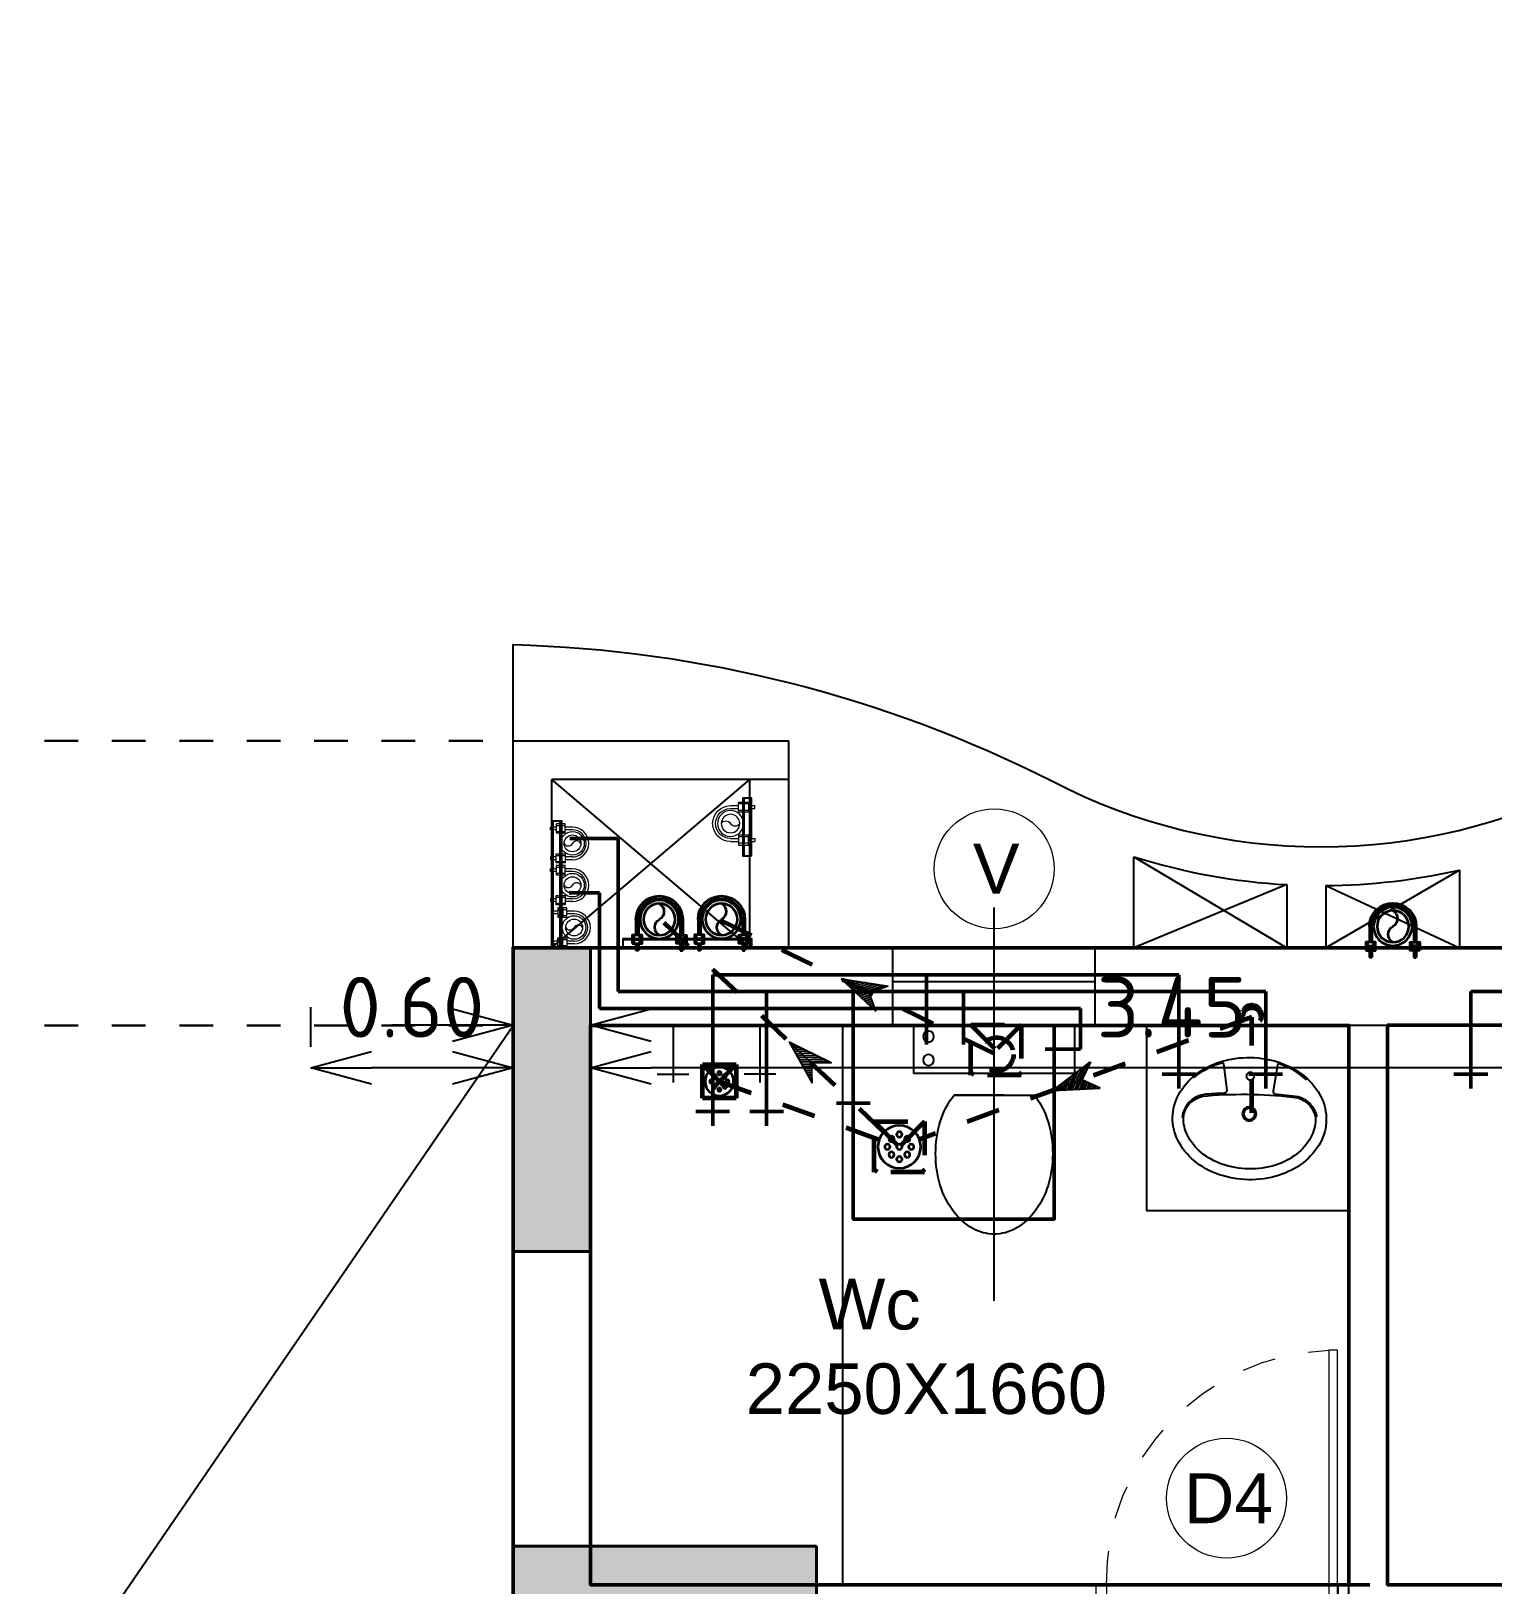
# Model space of a CAD drawing. Header units: inches. Extents: x 0 to 429, y 0 to 185.
# Drawn here: x 249.999 to 254.337, y 126.23 to 130.841 of the extents above; entities that cross this region are included whole.
import ezdxf
from ezdxf.enums import TextEntityAlignment as Align

# ---------------------------------------------------------------- set-up
doc = ezdxf.new("R2010")
doc.units = ezdxf.units.IN
doc.header["$MEASUREMENT"] = 0
doc.linetypes.add('Xr-4BHK-A-B-Typical-Sub$0$DASHED', pattern=[0.75, 0.5, -0.25])
doc.linetypes.add('Xr-4BHK-A-B-Typical-Sub$0$HIDDEN', pattern=[0.375, 0.25, -0.125])
doc.layers.get('DEFPOINTS').update_dxf_attribs({"lineweight": 18})
for name, color, linetype, lineweight in [('FLOOR01', 7, 'Continuous', 50), ('XR-4BHK-A-B-TYPICAL-SUB$0$DOOR', 34, 'Continuous', 20), ('XR-4BHK-A-B-TYPICAL-SUB$0$LINE ABOVE', 6, 'Xr-4BHK-A-B-Typical-Sub$0$DASHED', 30), ('XR-4BHK-A-B-TYPICAL-SUB$0$TOWER-COL', 1, 'Continuous', 40), ('XR-4BHK-A-B-TYPICAL-SUB$0$TOWER-COL-HATCH', 9, 'Continuous', 5)]:
    doc.layers.add(name, color=color, linetype=linetype, lineweight=lineweight)
doc.layers.add('XR-4BHK-A-B-TYPICAL-SUB$0$1PL-SHAFT-PIPE', color=7, linetype='Continuous')
doc.layers.add('XR-4BHK-A-B-TYPICAL-SUB$0$ELE', color=4, linetype='Continuous')
doc.layers.add('XR-4BHK-A-B-TYPICAL-SUB$0$SEWERARE LINE', color=7, linetype='Continuous', lineweight=35, true_color=0xca2d12)
doc.layers.add('XR-4BHK-A-B-TYPICAL-SUB$0$WATER SUPPLAY', color=7, linetype='Continuous', lineweight=0, true_color=0x00f000)
doc.styles.add('Sanvi Common', font='isocpeur.ttf')
doc.styles.add('Xr-4BHK-A-B-Typical-Sub$0$$0$DIM', font='arial.ttf', dxfattribs={"height": 4})
doc.styles.add('Xr-4BHK-A-B-Typical-Sub$0$$1$Standard', font='arial.ttf')
doc.styles.add('Xr-4BHK-A-B-Typical-Sub$0$DIM', font='arial.ttf')
doc.dimstyles.new('Sanvi Common', dxfattribs={"dimtxt": 0.18, "dimasz": 0.18, "dimexe": 0.18, "dimexo": 0.0625, "dimgap": 0.09, "dimtad": 1, "dimzin": 0, "dimdsep": 46, "dimtxsty": 'Sanvi Common', "dimblk": 'OPEN30', "dimcen": 0.09, "dimclrd": 68, "dimclre": 68, "dimclrt": 40, "dimadec": 0, "dimazin": 0, "dimtfac": 1, "dimtofl": 0, "dimtmove": 0, "dimatfit": 3, "dimldrblk": 'OPEN30', "dimfxl": 1, "dimtolj": 1, "dimtzin": 0, "dimarcsym": 0})

# ---------------------------------------------------------------- blocks, each defined once
blk = doc.blocks.new('Xr-4BHK-A-B-Typical-Sub$0$core typ')
at = {"layer": 'XR-4BHK-A-B-TYPICAL-SUB$0$ELE'}
blk.add_line((-4124.1, 12120.2), (1665.9, 20565.3), dxfattribs=at)
at = {"layer": 'XR-4BHK-A-B-TYPICAL-SUB$0$LINE ABOVE'}
for p, q in [((-5324.6, 21410.2), (1665.4, 21410.2)), ((-5324.6, 20565.4), (1665.9, 20565.3))]:
    blk.add_line(p, q, dxfattribs=at)
blk = doc.blocks.new('Xr-4BHK-A-B-Typical-Sub$0$basin6')
blk.add_lwpolyline([(285.3, -227.3, 0.120605), (264.9, -143.3, 0.10507), (202.2, -66.9, 0.088649), (112.5, -18.2, 0.079738), (0.8, 0, 0.079738), (-111, -17.7, 0.088649), (-200.9, -65.9, 0.10507), (-264, -142.1, 0.120605), (-284.7, -226.1, 0.120605), (-264.3, -310.1, 0.10507), (-201.6, -386.5, 0.088649), (-112, -435.2, 0.079738), (-0.2, -453.4, 0.079738), (111.6, -435.7, 0.088649), (201.5, -387.5, 0.10507), (264.5, -311.3, 0.120605)], format="xyb", close=True)
for points in [[(-209.7, -80, -0.016805), (-197.8, -69.9, -0.092161), (-106, -21.4, -0.435128), (-99.7, -24.7), (-85.2, -123.6, -0.44775), (-92.4, -133.7, 0.015365), (-179.5, -141.3, 0.272514), (-249.3, -215.6, 0.272514)], [(210.3, -80, 0.016805), (198.4, -69.9, 0.092161), (106.6, -21.4, 0.435128), (100.3, -24.7), (85.8, -123.6, 0.396344), (97.2, -134.7, -0.011856), (170.2, -140.3, -0.340407), (250.3, -226.8)], [(-244.4, -216.7, 0.017243), (-244.7, -226.1, 0.120605), (-228.8, -291.7, 0.10507), (-176.6, -355.3, 0.088649), (-99.4, -397.2, 0.079738), (-0.1, -413.4, 0.079738), (99.2, -397.7, 0.088649), (176.6, -356.1, 0.10507), (229.1, -292.7, 0.120605), (245.3, -227.3, 0.120605)]]:
    blk.add_lwpolyline(points, format="xyb")
for centre, radius in [((0.3, -69.2), 14.5), ((1.4, -209.2), 26.4), ((1.4, -209.2), 21)]:
    blk.add_circle(centre, radius)
for centre, radius, start, end in [((-151.3, -237.7), 95.4, 106.29531, 167.27029), ((-3.5, -1750.2), 1613.5, 84.2769, 96.21233), ((155.4, -234.9), 90.2, 4.87746, 88.71858)]:
    blk.add_arc(centre, radius, start, end)
blk = doc.blocks.new('Xr-4BHK-A-B-Typical-Sub$0$1111')
for p, q in [((-6719.3, 24832.2), (-6719.3, 24832.2)), ((-6770.3, 24610.7), (-7008.8, 24610.7)), ((-6918.9, 24610.7), (-6770.3, 24610.7)), ((-7128.5, 24545.5), (-7128.5, 24404.3)), ((-6650.6, 24545.5), (-7128.5, 24545.5)), ((-6650.6, 24404.3), (-6650.6, 24545.5)), ((-7128.5, 24404.3), (-6650.6, 24404.3)), ((-6849.6, 24404.3), (-6849.6, 24404.3)), ((-6703, 24404.3), (-6703, 24404.3))]:
    blk.add_line(p, q)
at = {"extrusion": (0, 0, -1)}
for centre, major_axis, ratio, start_param, end_param in [((-6859.2, 24842), (-134, 134), 1, 6.126583, 6.550859), ((-6889.6, 24895.3), (90.6, 90.6), 1, -1.303122, -0.785398), ((-6889.6, 24895.3), (-90.6, 90.6), 1, 0.785398, 1.303122), ((-6919.9, 24842), (134, 134), 1, -0.267674, 0.156602), ((-6811.4, 24807.2), (175.8, 175.8), 1, 4.219591, 4.555787), ((-6967.7, 24807.2), (-175.8, 175.8), 1, 1.727398, 2.063595), ((-6735.9, 24784.5), (231.5, 231.5), 1, 3.926991, 4.219591), ((-7043.2, 24784.5), (231.5, 231.5), 1, 0.492798, 0.785398), ((-6735.9, 24784.5), (-231.5, 231.5), 1, 5.205187, 5.497787), ((-7043.2, 24784.5), (231.5, 231.5), 1, 0.785398, 1.077998), ((-6811.4, 24761.7), (-175.8, 175.8), 1, 4.868991, 5.205187), ((-6967.7, 24761.7), (-231.2, 91.4), 0.988951, 3.056609, 3.421062), ((-6859.2, 24726.9), (-134, 134), 1, 4.837165, 4.868991), ((-6694.7, 24507), (-11.5, 11.5), 1, 3.141593, 9.424778), ((-6694.7, 24437.2), (11.5, 11.5), 1, 1.570796326805002, 7.853981633984588)]:
    blk.add_ellipse(centre, major_axis=major_axis, ratio=ratio, start_param=start_param, end_param=end_param, dxfattribs=at)
blk = doc.blocks.new('Xr-4BHK-A-B-Typical-Sub$0$d-750')
at = {"layer": 'XR-4BHK-A-B-TYPICAL-SUB$0$DOOR'}
for p, q in [((0, 718.7), (0, 750)), ((0, 750), (115, 750)), ((115, 750), (115, 718.7)), ((115, 718.7), (0, 718.7)), ((0, 0), (0, 31.2)), ((0, 31.2), (115, 31.2)), ((115, 31.2), (115, 0)), ((115, 0), (0, 0))]:
    blk.add_line(p, q, dxfattribs=at)
blk.add_lwpolyline([(73.9, 34.2), (811.3, 34.2), (811.3, 59.2), (73.9, 59.2)], close=True, dxfattribs=at)
at = {"layer": 'XR-4BHK-A-B-TYPICAL-SUB$0$DOOR', "color": 8, "linetype": 'Xr-4BHK-A-B-Typical-Sub$0$HIDDEN', "extrusion": (0, 0, -1)}
blk.add_ellipse((125, 31.2), major_axis=(218.4, 652.1), ratio=0.99874, start_param=-0.33813, end_param=1.207251, dxfattribs=at)
blk = doc.blocks.new('Xr-4BHK-A-B-Typical-Sub$0$REV.CO.')
at = {"layer": 'XR-4BHK-A-B-TYPICAL-SUB$0$TOWER-COL-HATCH'}
for points in [[(459366.1, 17980.2), (459596.1, 17980.2), (459596.1, 17079.7), (459366.1, 17079.7)], [(459596.1, 16205.2), (459596.1, 15975.2), (458695.7, 15975.2), (458695.7, 16205.2)]]:
    blk.add_hatch(color=256, dxfattribs=at).paths.add_polyline_path(points)
at = {"layer": 'XR-4BHK-A-B-TYPICAL-SUB$0$TOWER-COL'}
for points in [[(459366.1, 17079.7), (459596.1, 17079.7), (459596.1, 17980.2), (459366.1, 17980.2)], [(458695.7, 16205.2), (458695.7, 15975.2), (459596.1, 15975.2), (459596.1, 16205.2)]]:
    blk.add_lwpolyline(points, close=True, dxfattribs=at)
blk = doc.blocks.new('Xr-4BHK-A-B-Typical-Sub$0$$0$DOOR NO')
at = {"lineweight": 0}
blk.add_circle((0, 0), 10, dxfattribs=at)
at = {"style": 'Xr-4BHK-A-B-Typical-Sub$0$$0$DIM'}
blk.add_attdef('X1', text='', height=9, dxfattribs=at).set_placement((0, 0), align=Align.MIDDLE_CENTER)
blk = doc.blocks.new('_Open30')
at = {"color": 0, "linetype": 'ByBlock', "lineweight": -2}
for p, q in [((-1, 0.268), (0, 0)), ((0, 0), (-1, -0.268)), ((0, 0), (-1, 0))]:
    blk.add_line(p, q, dxfattribs=at)
blk = doc.blocks.new('*D213')
at = {"color": 68, "lineweight": -2, "transparency": 16777216}
for p, q in [((251.6592, 127.689), (251.6592, 127.9445)), ((255.1092, 127.4939), (255.1092, 127.9445)), ((254.9292, 127.7645), (251.8392, 127.7645))]:
    blk.add_line(p, q, dxfattribs=at)
at = {"layer": 'DEFPOINTS', "color": 0, "transparency": 16777216}
for p in [(251.6592, 127.7645), (251.6592, 127.6265), (255.1092, 127.4314)]:
    blk.add_point(p, dxfattribs=at)
at = {"color": 68, "lineweight": -2, "transparency": 16777216, "xscale": 0.18, "yscale": 0.18, "zscale": 0.18, "rotation": 180}
blk.add_blockref('_Open30', (251.6592, 127.7645), dxfattribs=at)
at = {"color": 68, "lineweight": -2, "transparency": 16777216, "xscale": 0.18, "yscale": 0.18, "zscale": 0.18}
blk.add_blockref('_Open30', (255.1092, 127.7645), dxfattribs=at)
at = {"color": 40, "transparency": 16777216, "insert": (253.3842, 127.9445), "char_height": 0.18, "attachment_point": 5, "style": 'Sanvi Common'}
blk.add_mtext('\\A1;3.45', dxfattribs=at)
blk = doc.blocks.new('*D214')
at = {"color": 68, "lineweight": -2, "transparency": 16777216}
for p, q in [((251.4292, 127.689), (251.4292, 128.071)), ((251.6592, 127.689), (251.6592, 128.071)), ((251.2492, 127.891), (251.0692, 127.891)), ((251.8392, 127.891), (255.1872, 127.891))]:
    blk.add_line(p, q, dxfattribs=at)
at = {"layer": 'DEFPOINTS', "color": 0, "transparency": 16777216}
for p in [(251.4292, 127.891), (251.4292, 127.6265), (251.6592, 127.6265)]:
    blk.add_point(p, dxfattribs=at)
at = {"color": 68, "lineweight": -2, "transparency": 16777216, "xscale": 0.18, "yscale": 0.18, "zscale": 0.18}
blk.add_blockref('_Open30', (251.4292, 127.891), dxfattribs=at)
at = {"color": 68, "lineweight": -2, "transparency": 16777216, "xscale": 0.18, "yscale": 0.18, "zscale": 0.18, "rotation": 180}
blk.add_blockref('_Open30', (251.6592, 127.891), dxfattribs=at)
at = {"color": 40, "transparency": 16777216, "insert": (254.8992, 128.071), "char_height": 0.18, "attachment_point": 5, "style": 'Sanvi Common'}
blk.add_mtext('\\A1;0.23', dxfattribs=at)
blk = doc.blocks.new('*D215')
at = {"color": 68, "lineweight": -2, "transparency": 16777216}
for p, q in [((250.8292, 127.827), (250.8292, 127.9445)), ((251.4292, 127.689), (251.4292, 127.9445)), ((251.2492, 127.7645), (251.0092, 127.7645))]:
    blk.add_line(p, q, dxfattribs=at)
at = {"layer": 'DEFPOINTS', "color": 0, "transparency": 16777216}
for p in [(250.8292, 127.7645), (250.8292, 127.7645), (251.4292, 127.6265)]:
    blk.add_point(p, dxfattribs=at)
at = {"color": 68, "lineweight": -2, "transparency": 16777216, "xscale": 0.18, "yscale": 0.18, "zscale": 0.18, "rotation": 180}
blk.add_blockref('_Open30', (250.8292, 127.7645), dxfattribs=at)
at = {"color": 68, "lineweight": -2, "transparency": 16777216, "xscale": 0.18, "yscale": 0.18, "zscale": 0.18}
blk.add_blockref('_Open30', (251.4292, 127.7645), dxfattribs=at)
at = {"color": 40, "transparency": 16777216, "insert": (251.1292, 127.9445), "char_height": 0.18, "attachment_point": 5, "style": 'Sanvi Common'}
blk.add_mtext('\\A1;0.60', dxfattribs=at)
blk = doc.blocks.new('Xr-4BHK-A-B-Typical-Sub$0$CI100')
at = {"layer": 'XR-4BHK-A-B-TYPICAL-SUB$0$SEWERARE LINE', "ltscale": 100}
for p, q in [((-74, 60.7), (-74, 11.5)), ((-66, 60.7), (-66, 11.5)), ((66, 60.7), (66, 11.5)), ((74, 60.7), (74, 11.5)), ((-78.9, 0), (-78.9, 11.5)), ((-61.1, 0), (-61.1, 11.5)), ((61.1, 0), (61.1, 11.5)), ((78.9, 0), (78.9, 11.5)), ((-78.9, -15.5), (-78.9, -4)), ((-74, 0), (-74, -4)), ((-74, -15.5), (-74, -37.3)), ((-74, -16.8), (-74, -37.3)), ((-66, -37.3), (-74, -37.3)), ((-66, 0), (-66, -4)), ((-66, -15.5), (-66, -37.3)), ((-66, -16.8), (-66, -37.3)), ((-61.1, -15.5), (-61.1, -4)), ((61.1, -15.5), (61.1, -4)), ((66, 0), (66, -4)), ((66, -15.5), (66, -37.3)), ((66, -16.8), (66, -37.3)), ((66, -37.3), (74, -37.3)), ((74, 0), (74, -4)), ((74, -15.5), (74, -37.3)), ((74, -16.8), (74, -37.3)), ((78.9, -15.5), (78.9, -4))]:
    blk.add_line(p, q, dxfattribs=at)
for points in [[(-85.4, 0), (-54.6, 0), (-54.6, 11.5), (-85.4, 11.5)], [(85.4, 0), (54.6, 0), (54.6, 11.5), (85.4, 11.5)], [(-85.4, -15.5), (-54.6, -15.5), (-54.6, -4), (-85.4, -4)], [(85.4, -15.5), (54.6, -15.5), (54.6, -4), (85.4, -4)]]:
    blk.add_lwpolyline(points, close=True, dxfattribs=at)
for radius in [60.7, 50]:
    blk.add_circle((0, 60.7), radius, dxfattribs=at)
for centre, radius, start, end in [((0, 60.7), 74, 0, 180), ((0, 60.7), 66, 0, 180), ((13.9, 85.7), 28.6, 119.0199, 240.9801), ((-13.9, 35.7), 28.6, 299.0199, 60.9801)]:
    blk.add_arc(centre, radius, start, end, dxfattribs=at)
blk = doc.blocks.new('Xr-4BHK-A-B-Typical-Sub$0$CI50')
at = {"layer": 'XR-4BHK-A-B-TYPICAL-SUB$0$WATER SUPPLAY', "ltscale": 100}
for p, q in [((-53.2, 2), (-53.2, 13.5)), ((-48.3, 35), (-48.3, 13.5)), ((-48.3, 2), (-48.3, -2)), ((-40.3, 35), (-40.3, 13.5)), ((-40.3, 2), (-40.3, -2)), ((-35.4, 2), (-35.4, 13.5)), ((35.4, 2), (35.4, 13.5)), ((40.3, 35), (40.3, 13.5)), ((40.3, 2), (40.3, -2)), ((48.3, 35), (48.3, 13.5)), ((48.3, 2), (48.3, -2)), ((53.2, 2), (53.2, 13.5)), ((-53.2, -13.5), (-53.2, -2)), ((-48.3, -13.5), (-48.3, -30.6)), ((-48.3, -14.8), (-48.3, -30.6)), ((-40.3, -30.6), (-48.3, -30.6)), ((-40.3, -13.5), (-40.3, -30.6)), ((-40.3, -14.8), (-40.3, -30.6)), ((-35.4, -13.5), (-35.4, -2)), ((35.4, -13.5), (35.4, -2)), ((40.3, -13.5), (40.3, -30.6)), ((40.3, -14.8), (40.3, -30.6)), ((40.3, -30.6), (48.3, -30.6)), ((48.3, -13.5), (48.3, -30.6)), ((48.3, -14.8), (48.3, -30.6)), ((53.2, -13.5), (53.2, -2))]:
    blk.add_line(p, q, dxfattribs=at)
at = {"layer": 'XR-4BHK-A-B-TYPICAL-SUB$0$WATER SUPPLAY', "ltscale": 100, "elevation": 0}
for points in [[(-57.9, 2), (-30.9, 2), (-30.9, 13.5), (-57.9, 13.5)], [(57.9, 2), (30.9, 2), (30.9, 13.5), (57.9, 13.5)], [(-57.9, -13.5), (-30.9, -13.5), (-30.9, -2), (-57.9, -2)], [(57.9, -13.5), (30.9, -13.5), (30.9, -2), (57.9, -2)]]:
    blk.add_lwpolyline(points, close=True, dxfattribs=at)
at = {"layer": 'XR-4BHK-A-B-TYPICAL-SUB$0$WATER SUPPLAY', "ltscale": 100}
for radius in [35, 25]:
    blk.add_circle((0, 35), radius, dxfattribs=at)
for centre, radius, start, end in [((0, 35), 48.3, 0, 180), ((0, 35), 40.3, 360, 180), ((6.9, 47.5), 14.3, 119.0199, 240.9801), ((-6.9, 22.5), 14.3, 299.0199, 60.9801)]:
    blk.add_arc(centre, radius, start, end, dxfattribs=at)
blk = doc.blocks.new('Xr-4BHK-A-B-Typical-Sub$0$A6')
at = {"linetype": 'Continuous', "lineweight": -3}
h = blk.add_hatch(dxfattribs=at)
h.set_pattern_fill('ANSI31', color=8, scale=51.850019, angle=269.9862, style=0)
h.set_pattern_definition([(314.9862146, (-3558.9815, 121585.5365), (4.58404006, 4.58183475), [])])
h.paths.add_polyline_path([(-42.5, 41.5), (0, 0), (-42.5, -41.5), (91.7, 0)])
for p, q in [((-42.5, 41.5), (0, 0)), ((91.7, 0), (-42.5, 41.5)), ((-42.5, -41.5), (0, 0)), ((0, 0), (91.7, 0)), ((91.7, 0), (-42.5, -41.5))]:
    blk.add_line(p, q, dxfattribs=at)
blk = doc.blocks.new('Xr-4BHK-A-B-Typical-Sub$0$FT 100')
at = {"linetype": 'Continuous'}
blk.add_ellipse((0, 0), major_axis=(63.4, -2.9), ratio=1, start_param=0.046079, end_param=6.329264, dxfattribs=at)
for centre in [(-36.7, 0), (-23.3, 23.3), (0, 35.4), (0, 0), (23.3, 23.3), (36.7, 0), (-23.3, -23.3), (0, -35.4), (23.3, -23.3)]:
    blk.add_ellipse(centre, major_axis=(7.97, 0), ratio=1)
blk = doc.blocks.new('Xr-4BHK-A-B-Typical-Sub$0$A$C14D55273')
at = {"layer": 'XR-4BHK-A-B-TYPICAL-SUB$0$WATER SUPPLAY', "lineweight": 50}
for p, q in [((12186.2, -2395), (12043.1, -2395)), ((12043.1, -2395), (12043.1, -2849.5)), ((12188.2, -2556.9), (12098.2, -2556.9)), ((12098.2, -2556.9), (12098.2, -2899.5)), ((10379.2, -2799.5), (11762.7, -2799.5)), ((10379.2, -3136.8), (10379.2, -2799.5)), ((11128.6, -3006.4), (11128.6, -2799.5)), ((11762.7, -3248.1), (11762.7, -2799.5)), ((9513.3, -2849.5), (8032.1, -2849.5)), ((9513.3, -3136.8), (9513.3, -2849.5)), ((10121.7, -2849.5), (12043.1, -2849.5)), ((10121.7, -3136.8), (10121.7, -2849.5)), ((11019, -3006.4), (11019, -2849.5)), ((11345.7, -3223.5), (11345.7, -2849.5)), ((11602.9, -3248.1), (11602.9, -2849.5)), ((10671.8, -2899.5), (12098.2, -2899.5)), ((10671.8, -2899.5), (10671.8, -3020.1)), ((10671.8, -3020.1), (10776.5, -3020.1)), ((9463.3, -3094.3), (9563.3, -3094.3)), ((10171.7, -3094.3), (10071.7, -3094.3)), ((10429.2, -3094.3), (10329.2, -3094.3)), ((11395.7, -3181), (11295.7, -3181)), ((11652.9, -3205.6), (11552.9, -3205.6)), ((11812.7, -3205.6), (11712.7, -3205.6))]:
    blk.add_line(p, q, dxfattribs=at)
blk = doc.blocks.new('Xr-4BHK-A-B-Typical-Sub$0$A$C2521575D')
at = {"layer": 'XR-4BHK-A-B-TYPICAL-SUB$0$1PL-SHAFT-PIPE'}
for p, q in [((20814.9, 30103), (20814.9, 30274.2)), ((20269, 29832.3), (20269, 30207)), ((20835.9, 29853.3), (20455.8, 29853.3))]:
    blk.add_line(p, q, dxfattribs=at)
for points in [[(20835.9, 30103), (20835.9, 30274.2), (20810.9, 30274.2), (20810.9, 30103)], [(20248, 29832.3), (20248, 30207), (20273, 30207), (20273, 29832.3)], [(20835.9, 29832.3), (20455.8, 29832.3), (20455.8, 29857.3), (20835.9, 29857.3)]]:
    blk.add_lwpolyline(points, close=True, dxfattribs=at)
at = {"layer": 'XR-4BHK-A-B-TYPICAL-SUB$0$SEWERARE LINE', "linetype": 'Xr-4BHK-A-B-Typical-Sub$0$HIDDEN', "lineweight": 60, "ltscale": 200}
for p, q in [((21229, 29283.3), (20566.3, 29914.2)), ((20746.3, 29911.3), (21564, 29513.6, 0)), ((22320.8, 29624.1, 0), (21334.6, 29261.5, 0)), ((21636.8, 29602), (21486.8, 29452)), ((21486.8, 29602), (21636.8, 29452)), ((22320.8, 29340), (22320.8, 29624.1, 0)), ((20791.1, 29483.5), (20691.1, 29383.5)), ((20691.1, 29483.5), (20791.1, 29383.5)), ((20741.1, 29433.5), (21215.3, 29261.2)), ((21350, 29314.6), (21200, 29164.6)), ((21200, 29314.6), (21350, 29164.6))]:
    blk.add_line(p, q, dxfattribs=at)
for points in [[(21636.8, 29452), (21486.8, 29452), (21486.8, 29602), (21636.8, 29602)], [(20791.1, 29383.5), (20691.1, 29383.5), (20691.1, 29483.5), (20791.1, 29483.5)], [(21350, 29164.6), (21200, 29164.6), (21200, 29314.6), (21350, 29314.6)]]:
    blk.add_lwpolyline(points, close=True, dxfattribs=at)
blk.add_circle((21563.6, 29513.8), 50, dxfattribs=at)
for centre, radius, start, end in [((22320.8, 29629.6, 0), 30, 326.4427, 213.5573), ((22320.8, 29624.1, 0), 27.3, 336.0932, 203.9068)]:
    blk.add_arc(centre, radius, start, end, dxfattribs=at)
at = {"layer": 'XR-4BHK-A-B-TYPICAL-SUB$0$1PL-SHAFT-PIPE', "xscale": -1.099999999976717, "yscale": 1.099999999998545, "zscale": 1.1, "rotation": 90}
blk.add_blockref('Xr-4BHK-A-B-Typical-Sub$0$CI50', (20812.7, 30198.7), dxfattribs=at)
at = {"layer": 'XR-4BHK-A-B-TYPICAL-SUB$0$1PL-SHAFT-PIPE', "rotation": 270}
for p in [(20270.1, 30139.8), (20270.1, 30015.9), (20275, 29890.3)]:
    blk.add_blockref('Xr-4BHK-A-B-Typical-Sub$0$CI50', p, dxfattribs=at)
at = {"layer": 'XR-4BHK-A-B-TYPICAL-SUB$0$1PL-SHAFT-PIPE', "xscale": -0.940500000026077, "yscale": 0.9404999999969732, "zscale": 0.9405}
for p in [(20562.9, 29857.1), (20747.3, 29857.3), (22739.3, 29836.3)]:
    blk.add_blockref('Xr-4BHK-A-B-Typical-Sub$0$CI100', p, dxfattribs=at)
at = {"layer": 'XR-4BHK-A-B-TYPICAL-SUB$0$SEWERARE LINE', "linetype": 'Xr-4BHK-A-B-Typical-Sub$0$HIDDEN', "lineweight": 60, "ltscale": 200, "extrusion": (7.22204e-09, 1.48238e-08, 1), "xscale": -0.9999999999999999, "rotation": 334.0113002113597}
blk.add_blockref('Xr-4BHK-A-B-Typical-Sub$0$A6', (21185.3, 29697.7, 0), dxfattribs=at)
at = {"layer": 'XR-4BHK-A-B-TYPICAL-SUB$0$SEWERARE LINE', "linetype": 'Xr-4BHK-A-B-Typical-Sub$0$HIDDEN', "lineweight": 60, "ltscale": 200, "extrusion": (1.13602e-08, 1.19519e-08, 1), "xscale": -1, "rotation": 316.4401880554045}
blk.add_blockref('Xr-4BHK-A-B-Typical-Sub$0$A6', (21014.2, 29487.9, 0), dxfattribs=at)
at = {"layer": 'XR-4BHK-A-B-TYPICAL-SUB$0$SEWERARE LINE', "linetype": 'Xr-4BHK-A-B-Typical-Sub$0$HIDDEN', "lineweight": 60, "ltscale": 200, "xscale": -0.6666666666669698, "yscale": 0.6666666666669698, "zscale": 0.6666666666666666, "rotation": 90}
blk.add_blockref('Xr-4BHK-A-B-Typical-Sub$0$FT 100', (20741.1, 29433.5), dxfattribs=at)
at = {"layer": 'XR-4BHK-A-B-TYPICAL-SUB$0$SEWERARE LINE', "linetype": 'Xr-4BHK-A-B-Typical-Sub$0$HIDDEN', "lineweight": 60, "ltscale": 200, "extrusion": (-5.62196e-09, 1.55015e-08, 1), "xscale": -1, "rotation": 19.92068651354678}
blk.add_blockref('Xr-4BHK-A-B-Typical-Sub$0$A6', (21816.5, 29438.2, 0), dxfattribs=at)
at = {"layer": 'XR-4BHK-A-B-TYPICAL-SUB$0$SEWERARE LINE', "linetype": 'Xr-4BHK-A-B-Typical-Sub$0$HIDDEN', "lineweight": 60, "ltscale": 200, "xscale": -1, "rotation": 90}
blk.add_blockref('Xr-4BHK-A-B-Typical-Sub$0$FT 100', (21275, 29239.6), dxfattribs=at)
at = {"layer": 'XR-4BHK-A-B-TYPICAL-SUB$0$WATER SUPPLAY', "xscale": -1}
blk.add_blockref('Xr-4BHK-A-B-Typical-Sub$0$A$C14D55273', (32483.9, 32549.6), dxfattribs=at)

msp = doc.modelspace()

# ---------------------------------------------------------------- linework, layer by layer
for p, q in [((251.4292, 128.1203), (251.4292, 128.7351)), ((251.4292, 128.7351), (252.2471, 128.7351)), ((252.2471, 128.6201), (252.2471, 128.7351)), ((251.5442, 128.1203), (251.5442, 128.6201)), ((252.2471, 128.6201), (251.5442, 128.6201)), ((251.5442, 128.1203), (252.1321, 128.6201)), ((252.1321, 128.1203), (251.5442, 128.6201)), ((252.1321, 128.1203), (252.1321, 128.6201)), ((252.2471, 128.1203), (252.2471, 128.6201)), ((253.2713, 128.1203), (253.2713, 128.3908)), ((253.2713, 128.3908), (253.7255, 128.1203)), ((254.2372, 128.3515), (253.8405, 128.1203)), ((254.2372, 128.3515), (254.2372, 128.1203)), ((253.7255, 128.3081), (253.2713, 128.1203)), ((253.7255, 128.3081), (253.7255, 128.1203)), ((253.8405, 128.3054), (253.8405, 128.1203)), ((253.8405, 128.3054), (254.2372, 128.1203)), ((252.8563, 127.0735), (252.8563, 128.2403)), ((251.4292, 128.1203), (251.4292, 126.1153)), ((252.5563, 128.1203), (251.5442, 128.1203)), ((252.5563, 128.1203), (253.1563, 128.1203)), ((252.5563, 127.8903), (252.5563, 128.1203)), ((253.1563, 127.8903), (253.1563, 128.1203)), ((254.9213, 128.1203), (253.1563, 128.1203)), ((252.5563, 128.0203), (253.1563, 128.0203)), ((253.1563, 127.9903), (252.5563, 127.9903)), ((251.6592, 127.8903), (251.6592, 126.2303)), ((252.5563, 127.8903), (251.6592, 127.8903)), ((251.9043, 127.8903), (251.9043, 127.721)), ((252.1618, 127.8903), (252.1618, 127.721)), ((252.4063, 127.8903), (252.4063, 126.2303)), ((253.1563, 127.8903), (252.5563, 127.8903)), ((253.9092, 127.8903), (253.1563, 127.8903)), ((253.3092, 127.8903), (253.3092, 127.3403)), ((253.9092, 126.1153), (253.9092, 127.8903)), ((254.9213, 127.8903), (254.0242, 127.8903)), ((254.0242, 126.2303), (254.0242, 127.8903)), ((254.2693, 127.8903), (254.2693, 127.721)), ((251.8573, 127.7455), (251.9512, 127.7455)), ((252.2087, 127.7455), (252.1148, 127.7455)), ((254.2223, 127.7455), (254.3162, 127.7455)), ((253.9092, 127.3403), (253.3092, 127.3403)), ((253.1592, 126.2303), (253.9092, 126.2303)), ((254.0242, 126.2303), (256.3397, 126.2303))]:
    msp.add_line(p, q)
for points in [[(251.4292, 128.7351), (251.4292, 129.0203, -0.111051), (253.0276, 128.6157, 0.244497), (254.6259, 128.6157, -0.111051), (256.2242, 129.0203, 74.791831)], [(253.2713, 128.3908, 0.06273), (253.7255, 128.3081, 0.06273)], [(253.8405, 128.3054, 0.054211), (254.2372, 128.3515)]]:
    msp.add_lwpolyline(points, format="xyb")
at = {"layer": 'FLOOR01', "color": 246}
msp.add_line((253.2212, 126.2307), (253.9713, 126.2307), dxfattribs=at)
at = {"layer": 'FLOOR01', "color": 181}
msp.add_lwpolyline([(263.4042, 119.8906), (263.4084, 124.9806), (263.7842, 124.9806), (263.7842, 130.8406), (259.3792, 130.8406), (259.3792, 129.4106), (258.1792, 129.4106), (258.1792, 128.8101), (256.2242, 128.8101), (256.2284, 128.1206), (251.4292, 128.1206), (251.4292, 123.5606), (250.8292, 123.5606), (250.8292, 121.8656)], dxfattribs=at)
at = {"layer": 'FLOOR01', "color": 230}
msp.add_lwpolyline([(263.4042, 119.8905), (263.4042, 124.9805), (263.7842, 124.9805), (263.7842, 130.8405), (259.3792, 130.8405), (259.3792, 129.4105), (258.1792, 129.4105), (258.1792, 128.81), (256.2242, 128.8099), (256.2242, 128.1206), (251.4292, 128.1205), (251.4292, 123.5605), (250.8292, 123.5605), (250.8292, 121.8655)], dxfattribs=at)
at = {"layer": 'FLOOR01', "color": 81}
for points in [[(253.9092, 126.2307), (251.6592, 126.2307), (251.6592, 127.8906), (253.9092, 127.8906)], [(256.2242, 127.8907), (254.0242, 127.8907), (254.0242, 126.2307), (256.2242, 126.2307)]]:
    msp.add_lwpolyline(points, close=True, dxfattribs=at)
at = {"layer": 'FLOOR01', "color": 128}
msp.add_lwpolyline([(252.4385, 127.8906), (253.035, 127.8906), (253.035, 127.3156), (252.4385, 127.3156)], close=True, dxfattribs=at)

# ---------------------------------------------------------------- block references
at = {"xscale": 0.001, "yscale": 0.001, "zscale": 0.001}
for name, p in [('Xr-4BHK-A-B-Typical-Sub$0$A$C2521575D', (231.3004, 98.2906)), ('Xr-4BHK-A-B-Typical-Sub$0$core typ', (249.7638, 107.3248))]:
    msp.add_blockref(name, p, dxfattribs=at)
at = {"extrusion": (0, 0, -1), "xscale": 0.001, "yscale": 0.001, "zscale": -0.001}
msp.add_blockref('Xr-4BHK-A-B-Typical-Sub$0$REV.CO.', (-711.0253, 110.1401), dxfattribs=at)
ref = msp.add_blockref('Xr-4BHK-A-B-Typical-Sub$0$$0$DOOR NO', (252.857, 128.3552), dxfattribs=dict(xscale=0.01778, yscale=0.01778, zscale=0.01778))
ref.add_attrib('X1', 'V', dxfattribs={"height": 0.1482, "style": 'Xr-4BHK-A-B-Typical-Sub$0$$1$Standard'}).set_placement((252.8629, 128.3552), align=Align.MIDDLE_CENTER)
at = {"extrusion": (0, 0, -1)}
for name, p, xscale, yscale, zscale, rotation in [('Xr-4BHK-A-B-Typical-Sub$0$1111', (-245.9672, 152.2946), -0.001, 0.001, -0.001, 180.0000001067217), ('Xr-4BHK-A-B-Typical-Sub$0$d-750', (-253.9092, 126.1153), -0.001000064621199273, 0.001000064621199273, -0.001000064621199273, 270.0000000529405)]:
    msp.add_blockref(name, p, dxfattribs=dict(at, xscale=xscale, yscale=yscale, zscale=zscale, rotation=rotation))
at = {"xscale": -0.0008000000005451249, "yscale": 0.0008000000005451249, "zscale": 0.0008000000005451249, "rotation": 358.9049319456187}
msp.add_blockref('Xr-4BHK-A-B-Typical-Sub$0$basin6', (253.6179, 127.7952), dxfattribs=at)
ref = msp.add_blockref('Xr-4BHK-A-B-Typical-Sub$0$$0$DOOR NO', (253.5462, 126.4876), dxfattribs=dict(xscale=0.01778, yscale=0.01778, zscale=0.01778))
ref.add_attrib('X1', 'D4', dxfattribs={"height": 0.14817, "style": 'Xr-4BHK-A-B-Typical-Sub$0$$1$Standard'}).set_placement((253.5522, 126.4876), align=Align.MIDDLE_CENTER)

# ---------------------------------------------------------------- texts
at = {"style": 'Xr-4BHK-A-B-Typical-Sub$0$DIM'}
for s, p in [(' Wc', (252.2777, 126.9882)), ('2250X1660', (252.1196, 126.7376))]:
    msp.add_text(s, height=0.15, dxfattribs=at).set_placement(p)
at = {"layer": 'FLOOR01', "color": 81, "style": 'Xr-4BHK-A-B-Typical-Sub$0$DIM'}
msp.add_text(' Wc', height=0.15, dxfattribs=at).set_placement((252.2777, 126.9885))

# ---------------------------------------------------------------- dimensions: what is measured, and where the dimension line sits
at = {"color": 2}
dim = msp.add_linear_dim(base=(251.4292, 127.891), p1=(251.6592, 127.6265), p2=(251.4292, 127.6265), angle=180, dimstyle='Sanvi Common', dxfattribs=at)
dim.commit()
dim.dimension.update_dxf_attribs({"geometry": '*D214', "text_midpoint": (254.8992, 127.891), "dimtype": 160})
for base, p1, p2, picture, middle in [((250.8292, 127.7645), (251.4292, 127.6265), (250.8292, 127.7645), '*D215', (251.1292, 127.9445)), ((251.6592, 127.7645), (255.1092, 127.4314), (251.6592, 127.6265), '*D213', (253.3842, 127.9445))]:
    dim = msp.add_linear_dim(base=base, p1=p1, p2=p2, angle=180, dimstyle='Sanvi Common', dxfattribs=at)
    dim.commit()
    dim.dimension.update_dxf_attribs({"geometry": picture, "text_midpoint": middle})

doc.saveas('drawing.dxf')
